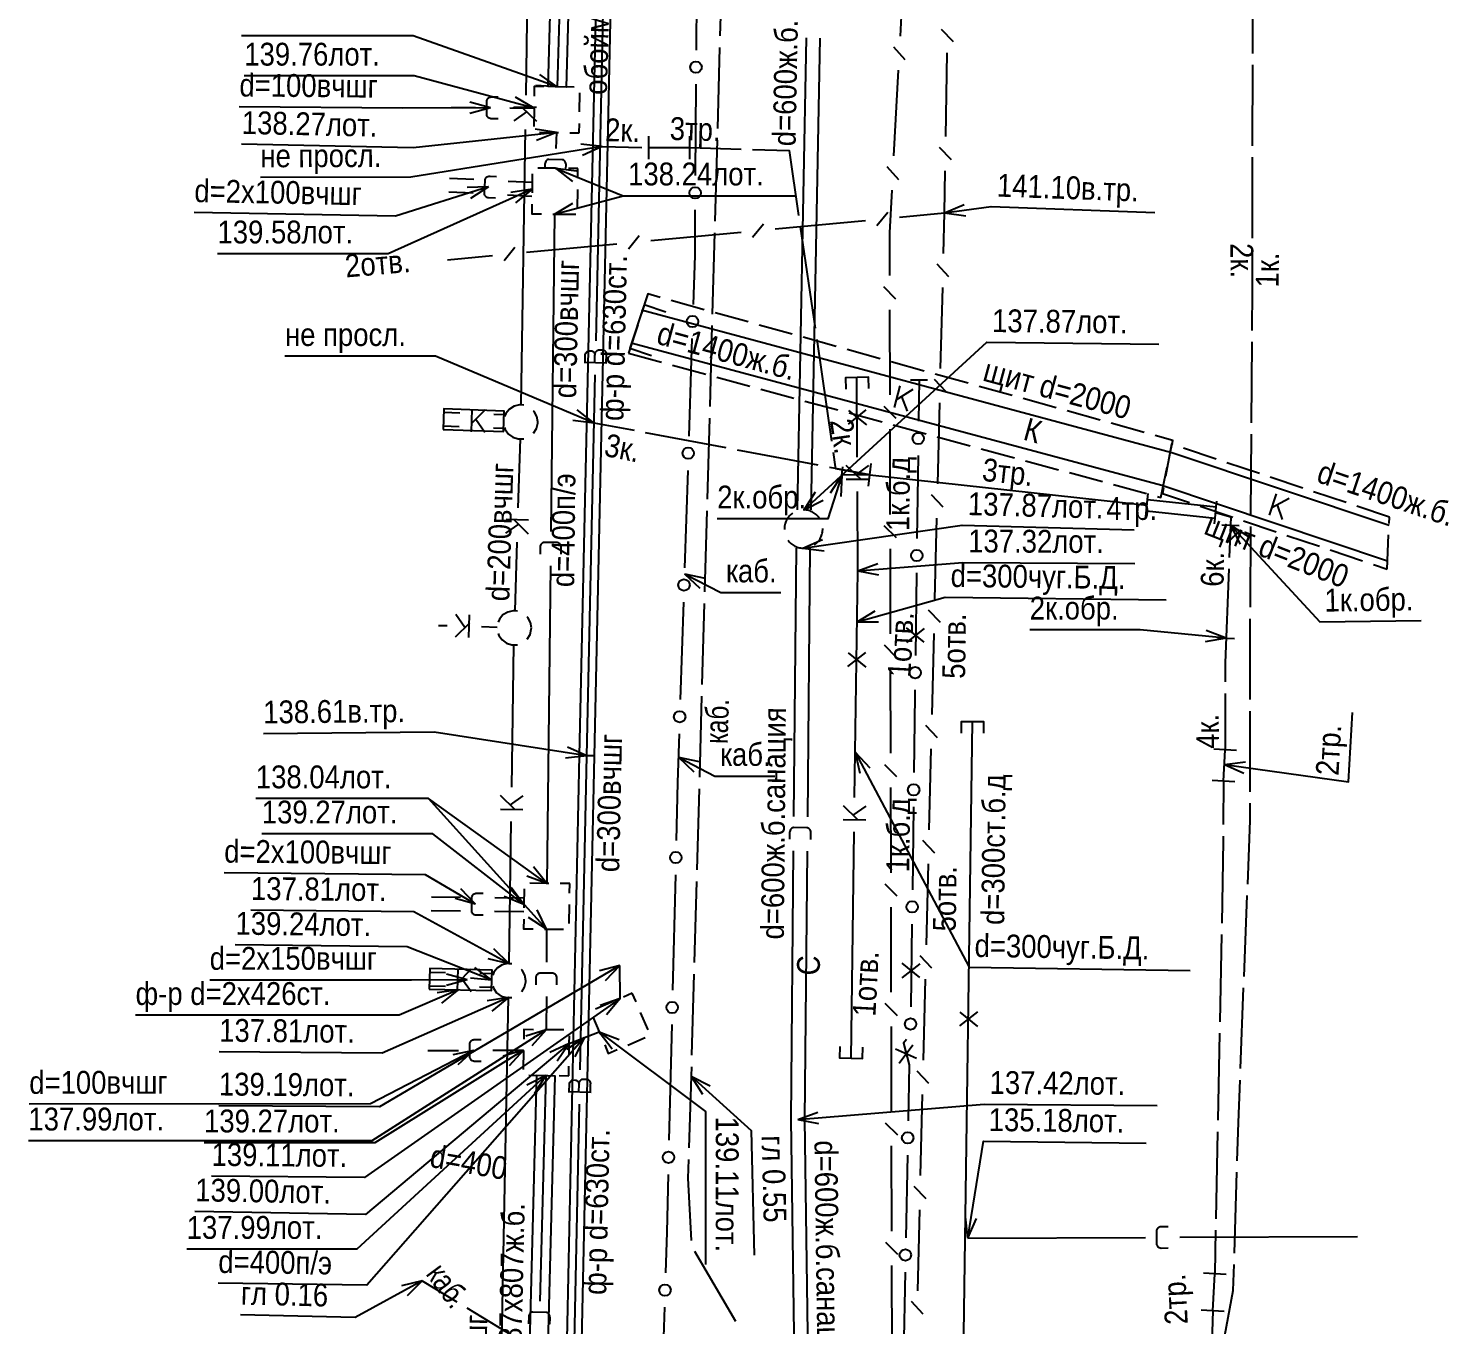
# Model space of a CAD drawing. Header units: metres. Extents: x -3947 to -3704, y 4976 to 6609.
# Drawn here: x -3847.5 to -3785.3, y 5222.5 to 5279.2 of the extents above; entities that cross this region are included whole.
import ezdxf
from ezdxf.enums import TextEntityAlignment as Align

# ---------------------------------------------------------------- set-up
doc = ezdxf.new("R2010")
doc.units = ezdxf.units.M
doc.header["$MEASUREMENT"] = 0
for name, color, linetype, lineweight in [('Водопровод', 7, 'Continuous', 25), ('Водосток', 7, 'Continuous', 25), ('Кабели', 7, 'Continuous', 25), ('Кабель связи', 7, 'Continuous', 25), ('Кабель электрический', 7, 'Continuous', 25), ('Канализация самотёчная', 7, 'Continuous', 25)]:
    doc.layers.add(name, color=color, linetype=linetype, lineweight=lineweight)
doc.styles.add('Style-RUSSIAN_1251', font='RUSSIAN_1251.shx')
doc.styles.add('Style-RUSSIAN_1251 I 0.00000', font='RUSSIAN_1251.shx')
doc.linetypes.add('Stok', pattern='A,-1.75,[108,dgnlstyle-500_multi_und.shx,S=0.007373,R=0,X=0,Y=0],-1.75', length=3.5)

msp = doc.modelspace()

# ---------------------------------------------------------------- linework, layer by layer
at = {"layer": 'Водопровод', "linetype": 'Continuous'}
for p, q in [((-3822.628, 5265.528), (-3822.26, 5282.196)), ((-3822.182, 5264.559), (-3822.174, 5264.921)), ((-3823.147, 5264.581), (-3822.15, 5264.559)), ((-3822.683, 5264.57), (-3822.676, 5264.892)), ((-3823.03, 5247.36), (-3822.662, 5264.028)), ((-3806.671, 5211.569), (-3806.142, 5248.847)), ((-3823.03, 5247.36), (-3823.881, 5247.745)), ((-3823.03, 5247.36), (-3823.958, 5247.251)), ((-3823.323, 5233.615), (-3823.03, 5247.36)), ((-3806.705, 5235.542), (-3805.917, 5236.159)), ((-3806.699, 5236.142), (-3805.924, 5235.509)), ((-3823.841, 5232.667), (-3822.844, 5232.646)), ((-3823.377, 5232.657), (-3823.37, 5232.979)), ((-3822.876, 5232.647), (-3822.868, 5233.009)), ((-3823.648, 5218.369), (-3823.355, 5232.115))]:
    msp.add_line(p, q, dxfattribs=at)
at = {"layer": 'Водопровод', "linetype": 'Continuous', "flags": 128}
for points in [[(-3822.715, 5247.353), (-3823.345, 5247.367), (-3822.575, 5282.203), (-3821.945, 5282.189), (-3822.715, 5247.353)], [(-3823.11, 5264.58), (-3823.103, 5264.899), (-3823.097, 5264.928), (-3823.077, 5264.978), (-3823.048, 5265.024), (-3823.033, 5265.043), (-3823.014, 5265.059), (-3822.989, 5265.073), (-3822.959, 5265.086), (-3822.944, 5265.089), (-3822.828, 5265.087), (-3822.806, 5265.081), (-3822.776, 5265.067), (-3822.756, 5265.051), (-3822.736, 5265.034), (-3822.716, 5265.006), (-3822.698, 5264.97), (-3822.686, 5264.938), (-3822.676, 5264.892), (-3822.671, 5264.93), (-3822.667, 5264.964), (-3822.651, 5265.012), (-3822.633, 5265.041), (-3822.614, 5265.069), (-3822.582, 5265.098), (-3822.546, 5265.118), (-3822.514, 5265.126), (-3822.323, 5265.122), (-3822.305, 5265.118), (-3822.279, 5265.106), (-3822.249, 5265.085), (-3822.222, 5265.053), (-3822.204, 5265.024), (-3822.185, 5264.977), (-3822.176, 5264.949), (-3822.174, 5264.921)], [(-3805.642, 5248.347), (-3805.642, 5248.847), (-3806.642, 5248.847), (-3806.642, 5248.347)], [(-3823.03, 5247.36), (-3829.715, 5248.397), (-3837.19, 5248.324)], [(-3823.333, 5218.363), (-3823.963, 5218.376), (-3823.345, 5247.367), (-3822.715, 5247.353), (-3823.333, 5218.363)], [(-3823.804, 5232.666), (-3823.797, 5232.985), (-3823.791, 5233.015), (-3823.771, 5233.065), (-3823.742, 5233.111), (-3823.727, 5233.129), (-3823.708, 5233.146), (-3823.684, 5233.16), (-3823.653, 5233.173), (-3823.638, 5233.176), (-3823.523, 5233.173), (-3823.5, 5233.167), (-3823.471, 5233.154), (-3823.451, 5233.138), (-3823.43, 5233.121), (-3823.41, 5233.093), (-3823.392, 5233.057), (-3823.38, 5233.025), (-3823.37, 5232.979), (-3823.365, 5233.017), (-3823.361, 5233.051), (-3823.345, 5233.099), (-3823.327, 5233.128), (-3823.308, 5233.156), (-3823.276, 5233.185), (-3823.24, 5233.205), (-3823.208, 5233.213), (-3823.018, 5233.209), (-3822.999, 5233.205), (-3822.973, 5233.194), (-3822.944, 5233.172), (-3822.916, 5233.14), (-3822.898, 5233.112), (-3822.879, 5233.065), (-3822.87, 5233.036), (-3822.868, 5233.009)]]:
    msp.add_lwpolyline(points, dxfattribs=at)
at = {"layer": 'Водосток', "linetype": 'Continuous'}
for p, q in [((-3824.177, 5282.161), (-3824.33, 5276.635)), ((-3813.432, 5278.785), (-3813.817, 5258.131)), ((-3812.832, 5278.773), (-3813.217, 5258.12)), ((-3824.33, 5276.635), (-3825.095, 5277.171)), ((-3825.344, 5275.707), (-3826.149, 5276.182)), ((-3824.33, 5276.635), (-3825.262, 5276.7)), ((-3823.346, 5275.537), (-3823.334, 5276.37)), ((-3828.973, 5275.735), (-3827.909, 5275.727)), ((-3827.252, 5275.722), (-3828.153, 5275.967)), ((-3827.252, 5275.722), (-3828.151, 5275.467)), ((-3826.409, 5275.715), (-3825.344, 5275.707)), ((-3825.344, 5275.707), (-3826.278, 5275.699)), ((-3823.36, 5274.62), (-3823.354, 5275.037)), ((-3824.365, 5274.635), (-3825.287, 5274.789)), ((-3824.365, 5274.635), (-3825.234, 5274.291)), ((-3824.365, 5274.635), (-3824.383, 5273.935)), ((-3823.777, 5274.626), (-3823.36, 5274.62)), ((-3824.405, 5273.07), (-3823.664, 5272.5)), ((-3824.405, 5273.07), (-3823.477, 5272.964)), ((-3823.42, 5273.06), (-3823.837, 5273.064)), ((-3823.424, 5272.643), (-3823.42, 5273.06)), ((-3829.041, 5272.645), (-3827.976, 5272.59)), ((-3826.478, 5272.513), (-3825.414, 5272.458)), ((-3829.072, 5272.046), (-3828.007, 5271.991)), ((-3827.334, 5272.256), (-3828.268, 5272.225)), ((-3827.334, 5272.256), (-3828.118, 5271.748)), ((-3826.509, 5271.913), (-3825.445, 5271.858)), ((-3825.429, 5272.158), (-3826.353, 5272.018)), ((-3825.429, 5272.158), (-3826.148, 5271.561)), ((-3823.438, 5271.31), (-3823.429, 5272.143)), ((-3824.442, 5271.07), (-3823.637, 5271.545)), ((-3824.442, 5271.07), (-3824.601, 5257.175)), ((-3824.442, 5271.07), (-3823.507, 5271.062)), ((-3813.517, 5258.126), (-3813.023, 5258.918)), ((-3813.517, 5258.126), (-3812.685, 5258.55)), ((-3813.569, 5256.446), (-3812.714, 5256.822)), ((-3813.869, 5256.449), (-3813.976, 5244.698)), ((-3813.569, 5256.446), (-3812.642, 5256.327)), ((-3813.269, 5256.444), (-3813.376, 5244.693)), ((-3824.619, 5255.675), (-3824.778, 5241.78)), ((-3813.99, 5243.198), (-3814.098, 5231.448)), ((-3813.39, 5243.193), (-3813.498, 5231.442)), ((-3824.778, 5241.78), (-3825.656, 5242.1)), ((-3824.778, 5241.78), (-3825.365, 5242.507)), ((-3827.9, 5240.87), (-3828.549, 5241.541)), ((-3825.789, 5240.852), (-3826.347, 5241.601)), ((-3823.78, 5241.77), (-3824.197, 5241.774)), ((-3823.784, 5241.353), (-3823.78, 5241.77)), ((-3829.838, 5241.186), (-3828.562, 5241.175)), ((-3827.9, 5240.87), (-3828.802, 5241.11)), ((-3827.062, 5241.163), (-3825.787, 5241.152)), ((-3825.789, 5240.852), (-3826.654, 5241.206)), ((-3823.798, 5240.02), (-3823.789, 5240.853)), ((-3829.843, 5240.586), (-3828.567, 5240.575)), ((-3827.067, 5240.563), (-3825.792, 5240.552)), ((-3824.793, 5239.78), (-3825.583, 5240.279)), ((-3824.793, 5239.78), (-3825.212, 5240.615)), ((-3824.793, 5239.78), (-3824.798, 5238.325)), ((-3821.58, 5238.19), (-3822.482, 5237.949)), ((-3821.58, 5238.19), (-3822.229, 5237.518)), ((-3821.569, 5236.742), (-3821.574, 5237.442)), ((-3821.04, 5236.97), (-3821.422, 5236.805)), ((-3820.876, 5236.587), (-3821.04, 5236.97)), ((-3824.802, 5236.825), (-3824.807, 5235.37)), ((-3821.881, 5236.607), (-3822.646, 5236.277)), ((-3821.569, 5236.742), (-3822.449, 5236.431)), ((-3821.569, 5236.742), (-3822.163, 5236.021)), ((-3820.35, 5235.363), (-3820.678, 5236.128)), ((-3824.807, 5235.37), (-3825.7, 5235.098)), ((-3824.807, 5235.37), (-3825.432, 5234.676)), ((-3822.49, 5235.284), (-3821.919, 5234.544)), ((-3822.49, 5235.284), (-3821.62, 5234.945)), ((-3829.994, 5234.466), (-3828.649, 5234.469)), ((-3827.987, 5234.471), (-3828.901, 5234.28)), ((-3827.987, 5234.471), (-3828.672, 5233.835)), ((-3827.149, 5234.473), (-3825.804, 5234.476)), ((-3825.804, 5234.476), (-3826.7, 5234.213)), ((-3825.804, 5234.476), (-3826.436, 5233.788)), ((-3825.804, 5234.463), (-3825.816, 5233.63)), ((-3823.799, 5234.768), (-3824.649, 5234.382)), ((-3823.799, 5234.768), (-3824.328, 5233.999)), ((-3823.144, 5235.026), (-3823.926, 5234.515)), ((-3823.799, 5234.768), (-3823.148, 5235.025)), ((-3823.144, 5235.026), (-3823.551, 5234.185)), ((-3821.242, 5234.704), (-3820.477, 5235.033)), ((-3824.833, 5233.37), (-3825.665, 5232.946)), ((-3824.833, 5233.37), (-3825.326, 5232.577)), ((-3824.833, 5233.37), (-3825.086, 5223.489)), ((-3824.237, 5233.364), (-3823.82, 5233.36)), ((-3823.82, 5233.36), (-3823.814, 5233.777)), ((-3814.098, 5231.441), (-3813.936, 5220.153)), ((-3813.798, 5231.445), (-3812.922, 5231.768)), ((-3813.798, 5231.445), (-3812.881, 5231.27)), ((-3813.498, 5231.449), (-3813.336, 5220.162)), ((-3806.353, 5226.259), (-3806.457, 5227.187)), ((-3806.353, 5226.259), (-3805.963, 5227.108)), ((-3806.353, 5226.259), (-3798.571, 5226.287)), ((-3797.071, 5226.292), (-3789.288, 5226.32))]:
    msp.add_line(p, q, dxfattribs=at)
at = {"layer": 'Водосток', "linetype": 'Continuous', "flags": 128}
for points in [[(-3824.376, 5289.197), (-3823.589, 5289.175), (-3823.937, 5276.624), (-3824.723, 5276.646), (-3824.376, 5289.197)], [(-3824.33, 5276.635), (-3830.63, 5278.865), (-3838.156, 5278.865)], [(-3825.344, 5275.707), (-3830.588, 5277.115), (-3838.029, 5277.115)], [(-3826.916, 5276.18), (-3827.193, 5276.183), (-3827.232, 5276.181), (-3827.262, 5276.174), (-3827.304, 5276.163), (-3827.34, 5276.145), (-3827.368, 5276.124), (-3827.394, 5276.095), (-3827.414, 5276.063), (-3827.422, 5276.035), (-3827.426, 5276.008), (-3827.431, 5275.423), (-3827.427, 5275.398), (-3827.42, 5275.377), (-3827.406, 5275.352), (-3827.39, 5275.333), (-3827.368, 5275.31), (-3827.343, 5275.289), (-3827.311, 5275.275), (-3827.265, 5275.259), (-3827.228, 5275.254), (-3826.918, 5275.251)], [(-3824.913, 5276.644), (-3825.33, 5276.65), (-3825.336, 5276.233)], [(-3823.58, 5276.624), (-3824.33, 5276.635), (-3824.413, 5276.636)], [(-3827.252, 5275.722), (-3831.094, 5275.703), (-3838.25, 5275.765)], [(-3825.344, 5275.733), (-3825.344, 5275.707), (-3825.356, 5274.9)], [(-3824.365, 5274.635), (-3830.63, 5273.969), (-3838.155, 5274.127)], [(-3825.11, 5274.646), (-3824.365, 5274.635), (-3824.277, 5274.634)], [(-3824.337, 5273.069), (-3824.405, 5273.07), (-3825.17, 5273.078)], [(-3823.944, 5273.058), (-3823.94, 5273.212), (-3823.941, 5273.251), (-3823.947, 5273.281), (-3823.958, 5273.323), (-3823.975, 5273.36), (-3823.995, 5273.388), (-3824.024, 5273.414), (-3824.056, 5273.435), (-3824.083, 5273.443), (-3824.111, 5273.448), (-3824.695, 5273.463), (-3824.721, 5273.459), (-3824.742, 5273.453), (-3824.767, 5273.44), (-3824.786, 5273.424), (-3824.809, 5273.402), (-3824.831, 5273.377), (-3824.845, 5273.345), (-3824.862, 5273.3), (-3824.868, 5273.263), (-3824.873, 5273.082)], [(-3824.405, 5273.07), (-3821.447, 5271.873), (-3813.885, 5271.873)], [(-3826.98, 5272.7), (-3827.257, 5272.714), (-3827.296, 5272.714), (-3827.326, 5272.709), (-3827.368, 5272.699), (-3827.406, 5272.683), (-3827.434, 5272.664), (-3827.461, 5272.635), (-3827.483, 5272.604), (-3827.492, 5272.577), (-3827.498, 5272.55), (-3827.528, 5271.966), (-3827.525, 5271.94), (-3827.519, 5271.919), (-3827.506, 5271.893), (-3827.491, 5271.874), (-3827.47, 5271.85), (-3827.445, 5271.828), (-3827.414, 5271.813), (-3827.369, 5271.794), (-3827.333, 5271.788), (-3827.023, 5271.772)], [(-3825.422, 5272.83), (-3825.429, 5272.158), (-3825.431, 5271.997)], [(-3827.334, 5272.256), (-3831.41, 5270.976), (-3840.23, 5271.144)], [(-3825.429, 5272.158), (-3831.726, 5269.332), (-3839.202, 5269.332)], [(-3824.442, 5271.07), (-3821.447, 5271.873), (-3813.885, 5271.873)], [(-3825.436, 5271.497), (-3825.44, 5271.08), (-3825.023, 5271.076)], [(-3824.523, 5271.071), (-3824.442, 5271.07), (-3823.69, 5271.062)], [(-3813.517, 5258.126), (-3805.523, 5265.457), (-3797.99, 5265.38)], [(-3812.856, 5257.769), (-3812.88, 5257.801), (-3812.913, 5257.842), (-3812.95, 5257.881), (-3812.988, 5257.917), (-3813.029, 5257.95), (-3813.071, 5257.981), (-3813.116, 5258.009), (-3813.162, 5258.035), (-3813.21, 5258.057), (-3813.259, 5258.077), (-3813.309, 5258.093), (-3813.361, 5258.106), (-3813.412, 5258.116), (-3813.465, 5258.122), (-3813.517, 5258.126), (-3813.558, 5258.126)], [(-3814.026, 5257.973), (-3814.058, 5257.949), (-3814.099, 5257.916), (-3814.138, 5257.879), (-3814.174, 5257.841), (-3814.207, 5257.8), (-3814.238, 5257.758), (-3814.266, 5257.713), (-3814.292, 5257.667), (-3814.314, 5257.619), (-3814.334, 5257.57), (-3814.35, 5257.52), (-3814.363, 5257.468), (-3814.373, 5257.417), (-3814.379, 5257.364), (-3814.383, 5257.312), (-3814.383, 5257.271)], [(-3813.569, 5256.446), (-3806.592, 5257.453), (-3799.061, 5257.257)], [(-3813.06, 5256.599), (-3813.028, 5256.623), (-3812.987, 5256.656), (-3812.948, 5256.693), (-3812.912, 5256.731), (-3812.879, 5256.772), (-3812.848, 5256.814), (-3812.82, 5256.859), (-3812.794, 5256.905)], [(-3812.794, 5256.905), (-3812.772, 5256.953), (-3812.752, 5257.002), (-3812.736, 5257.052), (-3812.723, 5257.104), (-3812.713, 5257.155), (-3812.707, 5257.208), (-3812.703, 5257.26), (-3812.703, 5257.301)], [(-3824.152, 5256.18), (-3824.148, 5256.458), (-3824.15, 5256.497), (-3824.157, 5256.527), (-3824.168, 5256.568), (-3824.186, 5256.605), (-3824.206, 5256.633), (-3824.236, 5256.659), (-3824.267, 5256.68), (-3824.295, 5256.687), (-3824.322, 5256.692), (-3824.907, 5256.698), (-3824.933, 5256.694), (-3824.953, 5256.687), (-3824.979, 5256.674), (-3824.997, 5256.658), (-3825.02, 5256.635), (-3825.041, 5256.61), (-3825.056, 5256.578), (-3825.072, 5256.533), (-3825.077, 5256.496), (-3825.081, 5256.186)], [(-3814.23, 5256.803), (-3814.206, 5256.771), (-3814.173, 5256.73), (-3814.136, 5256.691), (-3814.098, 5256.655), (-3814.057, 5256.622), (-3814.015, 5256.591), (-3813.97, 5256.563), (-3813.924, 5256.537), (-3813.876, 5256.515), (-3813.827, 5256.495), (-3813.777, 5256.479), (-3813.725, 5256.466), (-3813.674, 5256.456), (-3813.621, 5256.45), (-3813.569, 5256.446), (-3813.528, 5256.446)], [(-3824.778, 5241.78), (-3829.968, 5245.488), (-3837.523, 5245.488)], [(-3824.793, 5239.78), (-3829.968, 5245.488), (-3837.523, 5245.488)], [(-3825.789, 5240.852), (-3829.778, 5243.95), (-3837.262, 5243.95)], [(-3813.224, 5243.702), (-3813.222, 5243.98), (-3813.224, 5244.019), (-3813.23, 5244.049), (-3813.241, 5244.09), (-3813.259, 5244.127), (-3813.28, 5244.155), (-3813.309, 5244.18), (-3813.341, 5244.201), (-3813.369, 5244.208), (-3813.396, 5244.213), (-3813.981, 5244.218), (-3814.007, 5244.214), (-3814.027, 5244.207), (-3814.053, 5244.194), (-3814.071, 5244.178), (-3814.094, 5244.155), (-3814.115, 5244.13), (-3814.129, 5244.098), (-3814.146, 5244.052), (-3814.151, 5244.016), (-3814.153, 5243.706)], [(-3827.9, 5240.87), (-3830.094, 5242.158), (-3838.916, 5242.238)], [(-3827.572, 5241.328), (-3827.849, 5241.33), (-3827.888, 5241.328), (-3827.918, 5241.322), (-3827.959, 5241.311), (-3827.996, 5241.293), (-3828.024, 5241.272), (-3828.05, 5241.243), (-3828.07, 5241.211), (-3828.078, 5241.183), (-3828.082, 5241.156), (-3828.087, 5240.571), (-3828.083, 5240.545), (-3828.076, 5240.525), (-3828.063, 5240.499), (-3828.047, 5240.481), (-3828.024, 5240.458), (-3827.999, 5240.437), (-3827.967, 5240.423), (-3827.921, 5240.406), (-3827.885, 5240.402), (-3827.575, 5240.399)], [(-3825.782, 5241.54), (-3825.789, 5240.852), (-3825.791, 5240.707)], [(-3824.697, 5241.779), (-3824.778, 5241.78), (-3825.53, 5241.788)], [(-3825.796, 5240.207), (-3825.8, 5239.79), (-3825.383, 5239.786)], [(-3824.883, 5239.781), (-3824.793, 5239.78), (-3824.05, 5239.772)], [(-3821.58, 5238.19), (-3832.102, 5232), (-3839.146, 5232.047)], [(-3824.34, 5237.334), (-3824.339, 5237.612), (-3824.341, 5237.651), (-3824.348, 5237.681), (-3824.359, 5237.722), (-3824.377, 5237.759), (-3824.398, 5237.786), (-3824.428, 5237.812), (-3824.46, 5237.832), (-3824.487, 5237.839), (-3824.515, 5237.844), (-3825.1, 5237.846), (-3825.125, 5237.841), (-3825.146, 5237.835), (-3825.171, 5237.821), (-3825.189, 5237.805), (-3825.212, 5237.782), (-3825.233, 5237.757), (-3825.247, 5237.725), (-3825.263, 5237.679), (-3825.268, 5237.642), (-3825.269, 5237.333)], [(-3821.569, 5236.742), (-3832.771, 5228.913), (-3839.468, 5228.967)], [(-3822.77, 5235.944), (-3822.49, 5235.284), (-3822.445, 5235.178)], [(-3824.807, 5235.37), (-3832.439, 5230.514), (-3847.481, 5230.514)], [(-3825.373, 5235.376), (-3825.79, 5235.38), (-3825.796, 5234.963)], [(-3824.04, 5235.362), (-3824.807, 5235.37), (-3824.873, 5235.371)], [(-3823.806, 5234.277), (-3823.799, 5234.768), (-3823.794, 5235.11)], [(-3822.49, 5235.284), (-3817.834, 5231.8), (-3817.834, 5225.103)], [(-3827.987, 5234.471), (-3832.502, 5232.137), (-3847.443, 5232.117)], [(-3823.799, 5234.768), (-3832.729, 5227.289), (-3840.19, 5227.418)], [(-3825.804, 5234.476), (-3832.307, 5230.43), (-3839.791, 5230.43)], [(-3823.144, 5235.026), (-3832.665, 5224.191), (-3839.179, 5224.283)], [(-3827.66, 5234.933), (-3827.938, 5234.932), (-3827.977, 5234.93), (-3828.007, 5234.923), (-3828.048, 5234.911), (-3828.085, 5234.893), (-3828.112, 5234.872), (-3828.137, 5234.842), (-3828.158, 5234.81), (-3828.165, 5234.782), (-3828.169, 5234.755), (-3828.168, 5234.17), (-3828.163, 5234.145), (-3828.156, 5234.124), (-3828.142, 5234.099), (-3828.126, 5234.08), (-3828.103, 5234.058), (-3828.078, 5234.037), (-3828.046, 5234.023), (-3828, 5234.007), (-3827.963, 5234.003), (-3827.654, 5234.004)], [(-3822.25, 5234.717), (-3822.09, 5234.34), (-3821.701, 5234.507)], [(-3824.833, 5233.37), (-3833.108, 5225.772), (-3840.549, 5225.772)], [(-3825.226, 5233.379), (-3824.439, 5233.361), (-3824.985, 5212.1), (-3825.771, 5212.117), (-3825.226, 5233.379)], [(-3825.57, 5233.378), (-3824.833, 5233.37), (-3824.737, 5233.369)], [(-3813.798, 5231.445), (-3805.628, 5232.118), (-3798.059, 5232.059)], [(-3806.353, 5226.259), (-3805.67, 5230.495), (-3798.541, 5230.412)], [(-3797.583, 5226.751), (-3797.86, 5226.751), (-3797.899, 5226.748), (-3797.929, 5226.741), (-3797.97, 5226.729), (-3798.007, 5226.711), (-3798.035, 5226.69), (-3798.06, 5226.66), (-3798.08, 5226.628), (-3798.087, 5226.601), (-3798.092, 5226.573), (-3798.089, 5225.988), (-3798.085, 5225.963), (-3798.078, 5225.942), (-3798.064, 5225.917), (-3798.048, 5225.899), (-3798.025, 5225.876), (-3797.999, 5225.855), (-3797.967, 5225.842), (-3797.921, 5225.826), (-3797.885, 5225.821), (-3797.575, 5225.822)], [(-3824.65, 5222.488), (-3824.643, 5222.766), (-3824.645, 5222.805), (-3824.651, 5222.835), (-3824.661, 5222.876), (-3824.678, 5222.913), (-3824.698, 5222.942), (-3824.728, 5222.968), (-3824.759, 5222.989), (-3824.787, 5222.997), (-3824.814, 5223.002), (-3825.399, 5223.017), (-3825.424, 5223.013), (-3825.445, 5223.007), (-3825.47, 5222.993), (-3825.489, 5222.978), (-3825.513, 5222.956), (-3825.534, 5222.931), (-3825.549, 5222.899), (-3825.566, 5222.854), (-3825.571, 5222.817), (-3825.579, 5222.507)]]:
    msp.add_lwpolyline(points, dxfattribs=at)
at = {"layer": 'Водосток', "linetype": 'Stok', "flags": 128}
for points in [[(-3821.569, 5236.742), (-3821.58, 5238.19)], [(-3823.799, 5234.768), (-3822.49, 5235.284)]]:
    msp.add_lwpolyline(points, dxfattribs=at)
at = {"layer": 'Кабели', "linetype": 'Continuous'}
for p, q in [((-3818.22, 5282.246), (-3818.248, 5278.248)), ((-3818.258, 5276.748), (-3818.285, 5272.749)), ((-3818.296, 5271.249), (-3818.309, 5269.249)), ((-3818.309, 5269.249), (-3818.379, 5267.116)), ((-3818.427, 5265.617), (-3818.566, 5261.351)), ((-3808.86, 5263.814), (-3808.11, 5263.812)), ((-3808.485, 5263.813), (-3808.509, 5262)), ((-3808.529, 5260.5), (-3808.576, 5256.875)), ((-3818.615, 5259.852), (-3818.753, 5255.586)), ((-3818.762, 5255.329), (-3818.078, 5254.693)), ((-3818.762, 5255.329), (-3817.848, 5255.137)), ((-3808.596, 5255.375), (-3808.644, 5251.75)), ((-3818.802, 5254.086), (-3818.941, 5249.82)), ((-3808.254, 5252.932), (-3809.041, 5252.314)), ((-3808.26, 5252.332), (-3809.035, 5252.964)), ((-3818.99, 5248.321), (-3819.059, 5246.188)), ((-3819.023, 5247.299), (-3818.339, 5246.663)), ((-3819.023, 5247.299), (-3818.109, 5247.107)), ((-3819.059, 5246.188), (-3819.12, 5243.658)), ((-3808.731, 5245.124), (-3808.778, 5241.499)), ((-3819.156, 5242.158), (-3819.277, 5237.099)), ((-3808.798, 5239.999), (-3808.845, 5236.374)), ((-3808.447, 5238.257), (-3809.234, 5237.639)), ((-3808.453, 5237.657), (-3809.227, 5238.289)), ((-3819.313, 5235.599), (-3819.435, 5230.539)), ((-3808.603, 5234.112), (-3809.516, 5234.519)), ((-3808.754, 5234.692), (-3809.353, 5233.89)), ((-3808.997, 5229.891), (-3809.069, 5226.266)), ((-3819.471, 5229.04), (-3819.532, 5226.51)), ((-3819.532, 5226.51), (-3819.586, 5224.728)), ((-3809.098, 5224.766), (-3809.17, 5221.141)), ((-3819.632, 5223.229), (-3819.74, 5219.666))]:
    msp.add_line(p, q, dxfattribs=at)
at = {"layer": 'Кабели', "linetype": 'Continuous', "flags": 128}
for points in [[(-3818.762, 5255.329), (-3817.165, 5254.502), (-3814.535, 5254.502)], [(-3808.663, 5250.25), (-3808.667, 5250), (-3808.711, 5246.624)], [(-3819.023, 5247.299), (-3817.426, 5246.472), (-3814.796, 5246.472)], [(-3809.042, 5234.939), (-3809.166, 5234.792), (-3808.919, 5233.83), (-3808.967, 5231.391)]]:
    msp.add_lwpolyline(points, dxfattribs=at)
at = {"layer": 'Кабели', "linetype": 'Continuous'}
for centre in [(-3818.253, 5277.498), (-3818.29, 5271.999), (-3818.403, 5266.367), (-3808.519, 5261.25), (-3818.59, 5260.601), (-3808.586, 5256.125), (-3818.778, 5254.836), (-3808.654, 5251), (-3818.965, 5249.071), (-3808.721, 5245.874), (-3819.138, 5242.908), (-3808.788, 5240.749), (-3819.295, 5236.349), (-3808.855, 5235.624), (-3808.982, 5230.641), (-3819.453, 5229.79), (-3809.084, 5225.516), (-3819.609, 5223.979)]:
    msp.add_circle(centre, 0.25, dxfattribs=at)
at = {"layer": 'Кабель связи', "linetype": 'Continuous'}
for p, q in [((-3809.114, 5282.606), (-3809.317, 5278.858)), ((-3806.984, 5278.609), (-3807.506, 5279.147)), ((-3809.608, 5278.388), (-3809.107, 5277.83)), ((-3807.316, 5274.456), (-3807.257, 5278.128)), ((-3809.398, 5277.36), (-3809.601, 5273.613)), ((-3807.067, 5273.437), (-3807.589, 5273.975)), ((-3809.892, 5273.143), (-3809.392, 5272.585)), ((-3807.369, 5271.12), (-3807.34, 5272.956)), ((-3809.682, 5272.115), (-3809.784, 5270.241)), ((-3810.329, 5270.575), (-3809.851, 5271.152)), ((-3809.344, 5270.934), (-3807.369, 5271.12)), ((-3807.414, 5269.347), (-3807.369, 5271.12)), ((-3807.369, 5271.12), (-3806.511, 5271.487)), ((-3807.369, 5271.12), (-3806.444, 5270.991)), ((-3815.771, 5270.062), (-3815.293, 5270.639)), ((-3814.786, 5270.421), (-3810.837, 5270.793)), ((-3821.213, 5269.549), (-3820.735, 5270.127)), ((-3820.227, 5269.908), (-3816.279, 5270.28)), ((-3809.784, 5270.241), (-3809.78, 5268.378)), ((-3829.137, 5269.069), (-3827.163, 5269.255)), ((-3826.655, 5269.036), (-3826.177, 5269.614)), ((-3825.669, 5269.395), (-3821.721, 5269.767)), ((-3807.174, 5268.326), (-3807.69, 5268.869)), ((-3810.044, 5267.892), (-3809.513, 5267.363)), ((-3807.539, 5264.303), (-3807.451, 5267.848)), ((-3809.777, 5266.878), (-3809.769, 5263.151)), ((-3807.299, 5263.282), (-3807.816, 5263.825)), ((-3810.033, 5262.665), (-3809.502, 5262.136)), ((-3807.664, 5259.26), (-3807.576, 5262.804)), ((-3809.766, 5261.651), (-3809.758, 5257.924)), ((-3807.424, 5258.238), (-3807.941, 5258.781)), ((-3810.022, 5257.438), (-3809.491, 5256.909)), ((-3807.789, 5254.216), (-3807.701, 5257.76)), ((-3809.755, 5256.424), (-3809.747, 5252.697)), ((-3807.55, 5253.194), (-3808.066, 5253.737)), ((-3807.915, 5249.172), (-3807.827, 5252.716)), ((-3810.011, 5252.211), (-3809.48, 5251.682)), ((-3809.744, 5251.197), (-3809.736, 5247.47)), ((-3807.675, 5248.15), (-3808.192, 5248.693)), ((-3808.04, 5244.128), (-3807.952, 5247.672)), ((-3810, 5246.984), (-3809.469, 5246.456)), ((-3809.733, 5245.97), (-3809.725, 5242.243)), ((-3807.8, 5243.106), (-3808.317, 5243.649)), ((-3808.165, 5239.084), (-3808.077, 5242.628)), ((-3809.989, 5241.757), (-3809.458, 5241.229)), ((-3809.722, 5240.743), (-3809.714, 5237.016)), ((-3807.926, 5238.062), (-3808.442, 5238.605)), ((-3808.291, 5234.04), (-3808.203, 5237.584)), ((-3809.978, 5236.531), (-3809.447, 5236.002)), ((-3809.711, 5235.516), (-3809.703, 5231.789)), ((-3808.051, 5233.018), (-3808.568, 5233.561)), ((-3808.416, 5228.996), (-3808.328, 5232.54)), ((-3809.967, 5231.304), (-3809.436, 5230.775)), ((-3809.7, 5230.289), (-3809.692, 5226.562)), ((-3808.176, 5227.974), (-3808.693, 5228.517)), ((-3808.541, 5223.952), (-3808.453, 5227.496)), ((-3809.956, 5226.077), (-3809.425, 5225.548)), ((-3809.689, 5225.062), (-3809.681, 5221.335)), ((-3808.302, 5222.93), (-3808.818, 5223.473))]:
    msp.add_line(p, q, dxfattribs=at)
at = {"layer": 'Кабель связи', "linetype": 'Continuous', "flags": 128}
msp.add_lwpolyline([(-3807.369, 5271.12), (-3805.328, 5271.393), (-3798.169, 5271.142)], dxfattribs=at)
at = {"layer": 'Кабель электрический', "linetype": 'Continuous'}
for p, q in [((-3817.102, 5282.416), (-3817.201, 5278.861)), ((-3793.875, 5278.096), (-3793.871, 5281.636)), ((-3817.215, 5278.361), (-3817.314, 5274.806)), ((-3793.88, 5274.057), (-3793.875, 5277.596)), ((-3820.316, 5273.475), (-3820.316, 5274.475)), ((-3818.516, 5273.475), (-3818.516, 5274.475)), ((-3817.328, 5274.306), (-3817.427, 5270.751)), ((-3822.365, 5274.027), (-3823.294, 5274.131)), ((-3822.365, 5274.027), (-3823.214, 5273.638)), ((-3822.365, 5274.027), (-3820.616, 5273.982)), ((-3818.516, 5273.975), (-3816.274, 5273.913)), ((-3793.885, 5270.017), (-3793.88, 5273.557)), ((-3813.685, 5270.508), (-3813.037, 5266.069)), ((-3817.441, 5270.251), (-3817.539, 5266.695)), ((-3817.553, 5266.196), (-3817.652, 5262.64)), ((-3812.965, 5265.575), (-3812.317, 5261.136)), ((-3793.926, 5261.938), (-3793.903, 5265.478)), ((-3822.715, 5261.923), (-3823.447, 5262.502)), ((-3822.715, 5261.923), (-3823.641, 5262.041)), ((-3820.948, 5261.591), (-3822.715, 5261.923)), ((-3817.666, 5262.141), (-3817.765, 5258.585)), ((-3816.924, 5260.833), (-3820.457, 5261.498)), ((-3793.953, 5257.899), (-3793.929, 5261.438)), ((-3812.899, 5260.076), (-3816.432, 5260.741)), ((-3811.916, 5259.265), (-3811.817, 5260.008)), ((-3810.695, 5259.154), (-3810.587, 5260.148)), ((-3811.867, 5259.636), (-3812.383, 5258.858)), ((-3811.867, 5259.636), (-3811.908, 5258.703)), ((-3810.641, 5259.651), (-3811.867, 5259.636)), ((-3798.56, 5257.838), (-3798.452, 5258.833)), ((-3798.479, 5258.584), (-3798.452, 5258.833)), ((-3817.779, 5258.086), (-3817.878, 5254.53)), ((-3798.56, 5257.838), (-3798.533, 5258.087)), ((-3798.533, 5258.087), (-3798.479, 5258.584)), ((-3795.526, 5257.761), (-3795.472, 5258.258)), ((-3795.472, 5258.258), (-3795.445, 5258.507)), ((-3795.553, 5257.512), (-3795.526, 5257.761)), ((-3795.223, 5257.465), (-3794.474, 5257.438)), ((-3794.848, 5257.452), (-3794.422, 5256.62)), ((-3794.848, 5257.452), (-3794.054, 5256.96)), ((-3793.98, 5253.86), (-3793.956, 5257.399)), ((-3817.892, 5254.03), (-3817.99, 5250.475)), ((-3795.045, 5252.505), (-3795.965, 5252.344)), ((-3795.045, 5252.505), (-3795.916, 5252.842)), ((-3795.42, 5252.518), (-3794.671, 5252.491)), ((-3818.004, 5249.975), (-3818.103, 5246.42)), ((-3795.086, 5250.093), (-3795.082, 5247.617)), ((-3793.989, 5245.781), (-3793.989, 5249.32)), ((-3794.583, 5247.589), (-3795.581, 5247.645)), ((-3795.118, 5246.974), (-3794.193, 5247.099)), ((-3795.118, 5246.974), (-3794.261, 5246.604)), ((-3794.66, 5246.226), (-3795.658, 5246.282)), ((-3795.159, 5246.254), (-3795.163, 5244.348)), ((-3818.117, 5245.92), (-3818.216, 5242.365)), ((-3818.23, 5241.865), (-3818.329, 5238.31)), ((-3794.254, 5237.707), (-3794.117, 5241.244)), ((-3795.245, 5239.536), (-3795.32, 5235.724)), ((-3818.343, 5237.81), (-3818.441, 5234.255)), ((-3794.411, 5233.671), (-3794.273, 5237.207)), ((-3795.33, 5235.224), (-3795.405, 5231.412)), ((-3818.467, 5233.338), (-3817.967, 5232.549)), ((-3818.467, 5233.338), (-3817.632, 5232.92)), ((-3795.415, 5230.912), (-3795.491, 5227.1)), ((-3794.679, 5225.596), (-3794.57, 5229.134)), ((-3795.5, 5226.6), (-3795.538, 5224.694)), ((-3818.32, 5225.683), (-3816.517, 5222.617)), ((-3795.039, 5224.666), (-3796.037, 5224.722)), ((-3830.234, 5224.384), (-3831.144, 5224.172)), ((-3830.234, 5224.384), (-3830.904, 5223.733)), ((-3830.234, 5224.384), (-3828.718, 5223.463)), ((-3828.291, 5223.203), (-3825.258, 5221.36)), ((-3795.13, 5223.038), (-3796.128, 5223.094)), ((-3795.629, 5223.066), (-3795.678, 5221.235))]:
    msp.add_line(p, q, dxfattribs=at)
at = {"layer": 'Кабель электрический', "linetype": 'Continuous', "flags": 128}
for points in [[(-3822.365, 5274.027), (-3830.735, 5272.683), (-3837.321, 5272.665)], [(-3820.316, 5273.975), (-3818.516, 5273.975)], [(-3815.774, 5273.9), (-3814.173, 5273.856), (-3813.757, 5271.003)], [(-3793.899, 5265.978), (-3793.887, 5267.754), (-3793.885, 5269.517)], [(-3822.715, 5261.923), (-3829.662, 5264.845), (-3836.247, 5264.845)], [(-3812.245, 5260.641), (-3812.153, 5260.009), (-3812.142, 5259.933), (-3810.641, 5259.651)], [(-3810.641, 5259.651), (-3812.142, 5259.933), (-3812.408, 5259.983)], [(-3811.867, 5259.636), (-3812.486, 5257.735), (-3817.322, 5257.735)], [(-3810.641, 5259.651), (-3798.506, 5258.335)], [(-3798.533, 5258.087), (-3795.526, 5257.761)], [(-3798.479, 5258.584), (-3795.472, 5258.258)], [(-3795.499, 5258.009), (-3794.834, 5257.826), (-3794.905, 5256.041)], [(-3794.848, 5257.452), (-3790.942, 5253.217), (-3786.497, 5253.279)], [(-3794.924, 5255.542), (-3795.088, 5251.43), (-3795.087, 5250.593)], [(-3793.989, 5249.82), (-3793.989, 5252.515), (-3793.983, 5253.36)], [(-3795.045, 5252.505), (-3798.803, 5252.875), (-3803.639, 5252.875)], [(-3795.118, 5246.974), (-3789.685, 5246.227), (-3789.512, 5249.256)], [(-3795.159, 5246.254), (-3795.082, 5247.617)], [(-3794.097, 5241.743), (-3793.989, 5244.537), (-3793.989, 5245.281)], [(-3795.164, 5243.848), (-3795.164, 5243.641), (-3795.235, 5240.036)], [(-3818.455, 5233.755), (-3818.467, 5233.338), (-3818.563, 5230.2)], [(-3818.467, 5233.338), (-3815.833, 5230.957), (-3815.704, 5225.501)], [(-3794.554, 5229.634), (-3794.502, 5231.315), (-3794.43, 5233.171)], [(-3818.578, 5229.7), (-3818.603, 5228.876), (-3818.461, 5226.148)], [(-3795.167, 5221.597), (-3794.73, 5223.963), (-3794.695, 5225.096)], [(-3795.629, 5223.066), (-3795.538, 5224.694)], [(-3830.234, 5224.384), (-3833.171, 5222.779), (-3838.195, 5222.898)]]:
    msp.add_lwpolyline(points, dxfattribs=at)
at = {"layer": 'Канализация самотёчная', "linetype": 'Continuous'}
for p, q in [((-3825.521, 5288.319), (-3825.708, 5276.266)), ((-3825.671, 5275.546), (-3826.232, 5275.146)), ((-3825.233, 5275.73), (-3826.223, 5275.745)), ((-3825.87, 5275.74), (-3825.242, 5275.129)), ((-3825.732, 5274.766), (-3825.918, 5262.713)), ((-3817.887, 5266.884), (-3819.332, 5267.287)), ((-3820.804, 5266.214), (-3821.205, 5264.974)), ((-3815.961, 5266.347), (-3817.406, 5266.75)), ((-3814.034, 5265.81), (-3815.479, 5266.213)), ((-3812.108, 5265.273), (-3813.553, 5265.676)), ((-3821.205, 5264.974), (-3819.757, 5264.583)), ((-3810.181, 5264.736), (-3811.626, 5265.139)), ((-3819.275, 5264.452), (-3817.827, 5264.06)), ((-3808.255, 5264.199), (-3809.699, 5264.602)), ((-3817.344, 5263.93), (-3815.896, 5263.538)), ((-3811.191, 5260.434), (-3811.205, 5263.916)), ((-3806.328, 5263.662), (-3807.773, 5264.065)), ((-3815.414, 5263.408), (-3813.966, 5263.016)), ((-3809.321, 5263.558), (-3809.578, 5262.601)), ((-3809.487, 5262.942), (-3808.741, 5263.402)), ((-3809.25, 5263.088), (-3808.999, 5262.445)), ((-3804.401, 5263.125), (-3805.846, 5263.528)), ((-3828.063, 5262.534), (-3828.099, 5261.544)), ((-3828.086, 5261.897), (-3827.462, 5262.511)), ((-3813.483, 5262.885), (-3812.035, 5262.494)), ((-3811.575, 5262.469), (-3810.789, 5261.85)), ((-3811.57, 5261.869), (-3810.794, 5262.5)), ((-3802.475, 5262.588), (-3803.92, 5262.991)), ((-3800.548, 5262.052), (-3801.993, 5262.454)), ((-3829.319, 5261.796), (-3828.62, 5261.77)), ((-3829.297, 5262.395), (-3828.598, 5262.369)), ((-3827.889, 5262.091), (-3827.5, 5261.522)), ((-3827.099, 5262.314), (-3826.658, 5262.297)), ((-3811.552, 5262.363), (-3810.104, 5261.971)), ((-3809.622, 5261.841), (-3808.174, 5261.449)), ((-3798.622, 5261.515), (-3800.067, 5261.917)), ((-3827.121, 5261.714), (-3826.681, 5261.698)), ((-3825.953, 5261.229), (-3826.047, 5258.215)), ((-3807.691, 5261.319), (-3806.243, 5260.927)), ((-3805.76, 5260.796), (-3804.313, 5260.405)), ((-3795.48, 5260.343), (-3796.903, 5260.818)), ((-3811.033, 5259.463), (-3811.673, 5260.061)), ((-3811.236, 5259.653), (-3810.683, 5260.064)), ((-3803.83, 5260.274), (-3802.382, 5259.882)), ((-3793.583, 5259.71), (-3795.005, 5260.185)), ((-3811.671, 5259.46), (-3810.68, 5259.464)), ((-3801.899, 5259.752), (-3800.451, 5259.36)), ((-3791.685, 5259.077), (-3793.108, 5259.552)), ((-3811.171, 5255.452), (-3811.185, 5258.934)), ((-3799.969, 5259.229), (-3798.521, 5258.838)), ((-3792.843, 5258.825), (-3793.158, 5257.885)), ((-3789.788, 5258.444), (-3791.211, 5258.919)), ((-3796.173, 5258.283), (-3794.751, 5257.805)), ((-3793.046, 5258.22), (-3792.274, 5258.634)), ((-3792.801, 5258.351), (-3792.589, 5257.695)), ((-3787.891, 5257.811), (-3789.314, 5258.286)), ((-3826.02, 5257.495), (-3826.588, 5257.103)), ((-3825.579, 5257.672), (-3826.569, 5257.702)), ((-3826.216, 5257.691), (-3825.598, 5257.071)), ((-3794.277, 5257.646), (-3792.855, 5257.169)), ((-3787.903, 5257.533), (-3787.891, 5257.811)), ((-3792.381, 5257.009), (-3790.959, 5256.532)), ((-3787.992, 5255.535), (-3787.925, 5257.034)), ((-3826.093, 5256.716), (-3826.187, 5253.701)), ((-3790.485, 5256.373), (-3789.063, 5255.895)), ((-3811.171, 5255.452), (-3810.294, 5255.772)), ((-3788.589, 5255.736), (-3787.992, 5255.535)), ((-3811.306, 5245.54), (-3811.171, 5255.452)), ((-3811.171, 5255.452), (-3810.254, 5255.274)), ((-3811.201, 5253.23), (-3810.401, 5253.712)), ((-3828.173, 5253.17), (-3828.792, 5252.55)), ((-3828.369, 5252.973), (-3828.763, 5253.54)), ((-3828.192, 5252.533), (-3828.163, 5253.523)), ((-3811.201, 5253.23), (-3810.267, 5253.23)), ((-3829.149, 5253.044), (-3829.53, 5253.055)), ((-3826.95, 5252.981), (-3827.649, 5253.001)), ((-3826.318, 5245.991), (-3826.222, 5252.219)), ((-3811.602, 5251.269), (-3810.814, 5251.886)), ((-3811.596, 5251.869), (-3810.821, 5251.236)), ((-3811.279, 5247.515), (-3811.078, 5246.602)), ((-3811.279, 5247.515), (-3810.636, 5246.837)), ((-3826.18, 5245.017), (-3826.808, 5245.627)), ((-3826.817, 5245.027), (-3825.827, 5245.012)), ((-3826.379, 5245.211), (-3825.818, 5245.611)), ((-3811.165, 5244.566), (-3811.795, 5245.176)), ((-3811.365, 5244.759), (-3810.804, 5245.161)), ((-3826.438, 5238.263), (-3826.342, 5244.491)), ((-3811.803, 5244.575), (-3810.812, 5244.562)), ((-3811.461, 5234.128), (-3811.326, 5244.04)), ((-3826.438, 5238.263), (-3827.109, 5238.913)), ((-3826.438, 5238.263), (-3827.348, 5238.474)), ((-3829.912, 5237.896), (-3829.213, 5237.88)), ((-3828.275, 5237.56), (-3829.176, 5237.805)), ((-3828.275, 5237.56), (-3829.173, 5237.305)), ((-3828.68, 5238.053), (-3828.702, 5237.063)), ((-3828.694, 5237.415), (-3828.08, 5238.04)), ((-3828.499, 5237.613), (-3828.102, 5237.049)), ((-3827.19, 5237.536), (-3828.119, 5237.634)), ((-3827.19, 5237.536), (-3827.936, 5238.099)), ((-3827.713, 5237.848), (-3827.183, 5237.836)), ((-3829.925, 5237.296), (-3829.226, 5237.28)), ((-3828.66, 5237.118), (-3829.585, 5236.992)), ((-3828.66, 5237.118), (-3829.387, 5236.533)), ((-3827.726, 5237.248), (-3827.196, 5237.236)), ((-3826.464, 5236.779), (-3827.388, 5236.645)), ((-3826.464, 5236.779), (-3827.187, 5236.188)), ((-3826.791, 5219.426), (-3826.464, 5236.779))]:
    msp.add_line(p, q, dxfattribs=at)
at = {"layer": 'Канализация самотёчная', "linetype": 'Continuous', "flags": 128}
for points in [[(-3819.814, 5267.421), (-3820.364, 5267.574), (-3820.65, 5266.69)], [(-3819.568, 5266.779), (-3820.516, 5267.096), (-3821.151, 5265.2), (-3820.203, 5264.882)], [(-3820.639, 5266.872), (-3797.416, 5260.636), (-3787.907, 5257.453)], [(-3821.028, 5265.424), (-3797.849, 5259.199), (-3787.976, 5255.894)], [(-3810.689, 5263.432), (-3810.705, 5263.932), (-3811.704, 5263.9), (-3811.688, 5263.4)], [(-3829.325, 5261.646), (-3826.686, 5261.548), (-3826.653, 5262.447), (-3829.292, 5262.545), (-3829.325, 5261.646)], [(-3825.79, 5262.7), (-3825.918, 5262.713), (-3825.978, 5262.718), (-3826.216, 5262.663), (-3826.423, 5262.535), (-3826.579, 5262.346), (-3826.629, 5262.213)], [(-3825.18, 5261.97), (-3825.22, 5262.211), (-3825.335, 5262.426), (-3825.367, 5262.456)], [(-3825.363, 5261.481), (-3825.239, 5261.679), (-3825.182, 5261.917), (-3825.18, 5261.97)], [(-3826.629, 5261.726), (-3826.604, 5261.64), (-3826.462, 5261.441), (-3826.264, 5261.299), (-3826.031, 5261.227), (-3825.953, 5261.229), (-3825.789, 5261.234)], [(-3797.515, 5260.479), (-3797.372, 5261.166), (-3798.14, 5261.38)], [(-3797.377, 5260.976), (-3797.432, 5260.994), (-3797.695, 5259.577)], [(-3798.038, 5258.707), (-3797.893, 5258.668), (-3797.617, 5259.989)], [(-3797.787, 5259.086), (-3797.832, 5258.84), (-3796.647, 5258.442)], [(-3811.171, 5255.452), (-3806.563, 5255.817), (-3799.037, 5255.776)], [(-3826.07, 5253.69), (-3826.187, 5253.701), (-3826.258, 5253.708), (-3826.496, 5253.653), (-3826.703, 5253.525), (-3826.859, 5253.336), (-3826.909, 5253.203)], [(-3811.201, 5253.23), (-3807.337, 5254.305), (-3797.665, 5254.186)], [(-3825.46, 5252.96), (-3825.5, 5253.201), (-3825.615, 5253.416), (-3825.647, 5253.446)], [(-3826.909, 5252.716), (-3826.884, 5252.63), (-3826.742, 5252.431), (-3826.544, 5252.289), (-3826.311, 5252.217), (-3826.222, 5252.219), (-3826.069, 5252.224)], [(-3825.643, 5252.471), (-3825.519, 5252.669), (-3825.462, 5252.907), (-3825.46, 5252.96)], [(-3811.279, 5247.515), (-3806.291, 5238.115), (-3796.619, 5237.97)], [(-3826.438, 5238.263), (-3830.609, 5240.538), (-3837.745, 5240.606)], [(-3827.19, 5237.536), (-3830.904, 5239), (-3838.422, 5239.086)], [(-3826.31, 5238.25), (-3826.438, 5238.263), (-3826.498, 5238.268), (-3826.736, 5238.213), (-3826.943, 5238.085), (-3827.099, 5237.896), (-3827.149, 5237.763)], [(-3828.275, 5237.56), (-3830.714, 5237.545), (-3839.543, 5237.545)], [(-3829.929, 5237.146), (-3827.2, 5237.086), (-3827.18, 5237.986), (-3829.909, 5238.046), (-3829.929, 5237.146)], [(-3825.7, 5237.52), (-3825.74, 5237.761), (-3825.855, 5237.976), (-3825.887, 5238.006)], [(-3828.66, 5237.118), (-3831.241, 5236.007), (-3842.789, 5236.007)], [(-3827.149, 5237.276), (-3827.124, 5237.19), (-3826.982, 5236.991), (-3826.784, 5236.849), (-3826.551, 5236.777), (-3826.464, 5236.779), (-3826.309, 5236.784)], [(-3825.883, 5237.031), (-3825.759, 5237.229), (-3825.702, 5237.467), (-3825.7, 5237.52)], [(-3826.464, 5236.779), (-3831.999, 5234.341), (-3839.136, 5234.4)], [(-3811.949, 5234.64), (-3811.961, 5234.14), (-3810.961, 5234.116), (-3810.949, 5234.616)]]:
    msp.add_lwpolyline(points, dxfattribs=at)

# ---------------------------------------------------------------- texts
at = {"layer": 'Водопровод', "linetype": 'Continuous'}
for s, rotation, style, width, p in [('d=300вчшг', 88.734, 'Style-RUSSIAN_1251 I 0.00000', 0.9, (-3823.502, 5262.999)), ('ф-р d=630ст.', 88.734, 'Style-RUSSIAN_1251', 0.9, (-3821.432, 5262.006)), ('d=300вчшг', 88.779, 'Style-RUSSIAN_1251 I 0.00000', 0.9, (-3821.617, 5242.261)), ('d=300ст.б.д', 89.46454, 'Style-RUSSIAN_1251', 0.899998, (-3804.758, 5239.955)), ('ф-р d=630ст.', 88.779, 'Style-RUSSIAN_1251', 0.9, (-3822.185, 5223.762))]:
    msp.add_text(s, height=1, rotation=rotation, dxfattribs=dict(at, style=style, width=width)).set_placement(p)
at = {"layer": 'Водопровод', "linetype": 'Continuous', "style": 'Style-RUSSIAN_1251', "width": 0.9}
msp.add_text('138.61в.тр.', height=1, rotation=0.562, dxfattribs=at).set_placement((-3837.204, 5249.774), align=Align.TOP_LEFT)
at = {"layer": 'Водосток', "linetype": 'Continuous'}
for s, rotation, style, width, p in [('обойма 787x807ж.б.', 88.414, 'Style-RUSSIAN_1251', 0.9, (-3822.154, 5276.277)), ('d=600ж.б.санация', 88.932, 'Style-RUSSIAN_1251 I 0.00000', 0.9, (-3813.893, 5274.029)), ('d=400п/э', 89.341, 'Style-RUSSIAN_1251 I 0.00000', 0.9, (-3823.588, 5254.737)), ('d=600ж.б.санация', 89.474, 'Style-RUSSIAN_1251 I 0.00000', 0.9, (-3814.407, 5239.319)), ('С', 88.1373, 'Style-RUSSIAN_1251', 0.899998, (-3812.842, 5237.738)), ('d=400', 350.07065, 'Style-RUSSIAN_1251', 0.899998, (-3829.952, 5229.378)), ('d=600ж.б.санация', 270.822, 'Style-RUSSIAN_1251 I 0.00000', 0.9, (-3813.068, 5230.526)), ('обойма 787x807ж.б.', 88.705, 'Style-RUSSIAN_1251', 0.9, (-3826.004, 5216.468))]:
    msp.add_text(s, height=1, rotation=rotation, dxfattribs=dict(at, style=style, width=width)).set_placement(p)
at = {"layer": 'Водосток', "linetype": 'Continuous', "style": 'Style-RUSSIAN_1251', "width": 0.9}
for s, p in [('139.76лот.', (-3838.029, 5278.565)), ('138.24лот.', (-3821.222, 5273.323)), ('138.24лот.', (-3821.222, 5273.323)), ('139.58лот.', (-3839.202, 5270.782)), ('138.04лот.', (-3837.523, 5246.938)), ('138.04лот.', (-3837.523, 5246.938)), ('139.27лот.', (-3837.262, 5245.4)), ('139.27лот.', (-3839.791, 5231.88)), ('137.99лот.', (-3840.549, 5227.222))]:
    msp.add_text(s, height=1, dxfattribs=at).set_placement(p, align=Align.TOP_LEFT)
for s, rotation, p in [('d=100вчшг', 359.504, (-3838.237, 5277.215)), ('138.27лот.', 358.7976, (-3838.124, 5275.577)), ('d=2x100вчшг', 358.9071, (-3840.202, 5272.594)), ('137.87лот.', 359.4131, (-3805.283, 5266.905)), ('137.87лот.', 358.5141, (-3806.33, 5258.896)), ('d=2x100вчшг', 359.4816, (-3838.903, 5243.688)), ('d=100вчшг', 0.0782, (-3847.445, 5233.567)), ('139.19лот.', 359.6191, (-3839.136, 5233.497)), ('137.42лот.', 359.5556, (-3805.392, 5233.566)), ('137.99лот.', 360, (-3847.481, 5231.964)), ('135.18лот.', 359.3386, (-3805.429, 5231.942)), ('139.11лот.', 270, (-3816.384, 5231.575)), ('139.11лот.', 359.5358, (-3839.456, 5230.417)), ('139.00лот.', 359.0117, (-3840.165, 5228.868)), ('d=400п/э', 359.1869, (-3839.158, 5225.733))]:
    msp.add_text(s, height=1, rotation=rotation, dxfattribs=at).set_placement(p, align=Align.TOP_LEFT)
at = {"layer": 'Кабели', "linetype": 'Continuous', "style": 'Style-RUSSIAN_1251', "width": 0.899998}
for p in [(-3808.919, 5257.189), (-3808.919, 5242.25)]:
    msp.add_text('1к.б.д', height=1, rotation=89.24832, dxfattribs=at).set_placement(p)
at = {"layer": 'Кабели', "linetype": 'Continuous', "style": 'Style-RUSSIAN_1251', "width": 0.9}
for p in [(-3816.94, 5255.952), (-3817.201, 5247.922)]:
    msp.add_text('каб.', height=1, dxfattribs=at).set_placement(p, align=Align.TOP_LEFT)
at = {"layer": 'Кабель связи', "linetype": 'Continuous', "style": 'Style-RUSSIAN_1251', "width": 0.9}
msp.add_text('141.10в.тр.', height=1, rotation=357.9956, dxfattribs=at).set_placement((-3805.053, 5272.834), align=Align.TOP_LEFT)
at = {"layer": 'Кабель связи', "linetype": 'Continuous'}
for s, rotation, style, width, p in [('2отв.', 4.909, 'Style-RUSSIAN_1251 I 0.00000', 0.9, (-3833.574, 5268.293)), ('1отв.', 86.94326, 'Style-RUSSIAN_1251', 0.899998, (-3808.863, 5250.776)), ('5отв.', 89.16363, 'Style-RUSSIAN_1251', 0.899998, (-3806.471, 5250.725)), ('5отв.', 89.16363, 'Style-RUSSIAN_1251', 0.899998, (-3806.88, 5239.67)), ('1отв.', 86.94326, 'Style-RUSSIAN_1251', 0.899998, (-3810.397, 5235.934))]:
    msp.add_text(s, height=1, rotation=rotation, dxfattribs=dict(at, style=style, width=width)).set_placement(p)
at = {"layer": 'Кабель электрический', "linetype": 'Continuous'}
for s, rotation, style, width, p in [('2к.', 358.533, 'Style-RUSSIAN_1251', 0.899998, (-3822.24, 5274.261)), ('3тр.', 358.533, 'Style-RUSSIAN_1251', 0.899998, (-3819.41, 5274.315)), ('2к.', 270.54073, 'Style-RUSSIAN_1251', 0.899998, (-3794.856, 5269.795)), ('1к.', 89.05065, 'Style-RUSSIAN_1251', 0.899998, (-3792.746, 5267.85)), ('2к.', 278.2997, 'Style-RUSSIAN_1251', 0.899998, (-3812.39, 5262.034)), ('3к.', 348.75451, 'Style-RUSSIAN_1251', 0.899998, (-3822.32, 5260.495)), ('3тр.', 353.81256, 'Style-RUSSIAN_1251', 0.899998, (-3805.757, 5259.399)), ('6к.', 88.76416, 'Style-RUSSIAN_1251', 0.899998, (-3795.157, 5254.749)), ('каб.', 88.25366, 'Style-RUSSIAN_1251 I 0.00000', 0.8, (-3816.868, 5247.87)), ('4к.', 90.82234, 'Style-RUSSIAN_1251', 0.899998, (-3795.344, 5247.672)), ('каб.', 306.36729, 'Style-RUSSIAN_1251 I 0.00000', 0.8, (-3830.11, 5224.678)), ('2тр.', 92.8607, 'Style-RUSSIAN_1251', 0.899998, (-3796.718, 5222.494))]:
    msp.add_text(s, height=1, rotation=rotation, dxfattribs=dict(at, style=style, width=width)).set_placement(p)
at = {"layer": 'Кабель электрический', "linetype": 'Continuous', "style": 'Style-RUSSIAN_1251'}
for s, rotation, width, p in [('не просл.', 0.1587, 0.9, (-3837.325, 5274.115)), ('1к.обр.', 0.79621, 0.899998, (-3790.738, 5254.67)), ('2тр.', 86.73146, 0.899998, (-3791.12, 5246.535)), ('гл 0.55', 271.3472, 0.9, (-3814.378, 5230.766)), ('гл 0.16', 358.6433, 0.9, (-3838.161, 5224.347))]:
    msp.add_text(s, height=1, rotation=rotation, dxfattribs=dict(at, width=width)).set_placement(p, align=Align.TOP_LEFT)
for s, width, p in [('не просл.', 0.9, (-3836.247, 5266.295)), ('2к.обр.', 0.899998, (-3817.322, 5259.185)), ('2к.обр.', 0.899998, (-3803.639, 5254.325))]:
    msp.add_text(s, height=1, dxfattribs=dict(at, width=width)).set_placement(p, align=Align.TOP_LEFT)
at = {"layer": 'Кабель электрический', "linetype": 'Continuous', "style": 'Style-RUSSIAN_1251', "width": 0.899998}
msp.add_text('4тр.', height=1, dxfattribs=at).set_placement((-3800.285, 5257.682))
at = {"layer": 'Канализация самотёчная', "linetype": 'Continuous'}
for s, rotation, style, width, p in [('d=1400ж.б.', 344.81879, 'Style-RUSSIAN_1251', 0.899998, (-3820.033, 5265.409)), ('щит d=2000', 344.87758, 'Style-RUSSIAN_1251', 0.899998, (-3805.747, 5263.792)), ('К', 344.52366, 'Style-RUSSIAN_1251', 0.899998, (-3803.977, 5261.208)), ('d=200вчшг', 88.22, 'Style-RUSSIAN_1251 I 0.00000', 0.9, (-3826.432, 5254.113)), ('d=200вчшг', 88.921, 'Style-RUSSIAN_1251 I 0.00000', 0.9, (-3827.498, 5216.846))]:
    msp.add_text(s, height=1, rotation=rotation, dxfattribs=dict(at, style=style, width=width)).set_placement(p)
at = {"layer": 'Канализация самотёчная', "linetype": 'Continuous', "style": 'Style-RUSSIAN_1251'}
for s, rotation, width, p in [('d=1400ж.б.', 341.42186, 0.899998, (-3790.816, 5260.31)), ('щит d=2000', 338.55422, 0.899998, (-3795.705, 5258.024)), ('137.32лот.', 359.6885, 0.899998, (-3806.33, 5257.266)), ('d=300чуг.Б.Д.', 359.2967, 0.899998, (-3807.095, 5255.752)), ('137.81лот.', 359.4609, 0.9, (-3837.731, 5242.056)), ('139.24лот.', 359.3411, 0.9, (-3838.406, 5240.536)), ('d=300чуг.Б.Д.', 359.1406, 0.899998, (-3806.045, 5239.561)), ('137.81лот.', 359.5301, 0.9, (-3839.124, 5235.85))]:
    msp.add_text(s, height=1, rotation=rotation, dxfattribs=dict(at, width=width)).set_placement(p, align=Align.TOP_LEFT)
at = {"layer": 'Канализация самотёчная', "linetype": 'Continuous', "style": 'Style-RUSSIAN_1251', "width": 0.9}
for s, p in [('d=2x150вчшг', (-3839.543, 5238.995)), ('ф-р d=2х426ст.', (-3842.789, 5237.457))]:
    msp.add_text(s, height=1, dxfattribs=at).set_placement(p, align=Align.TOP_LEFT)

doc.saveas('drawing.dxf')
